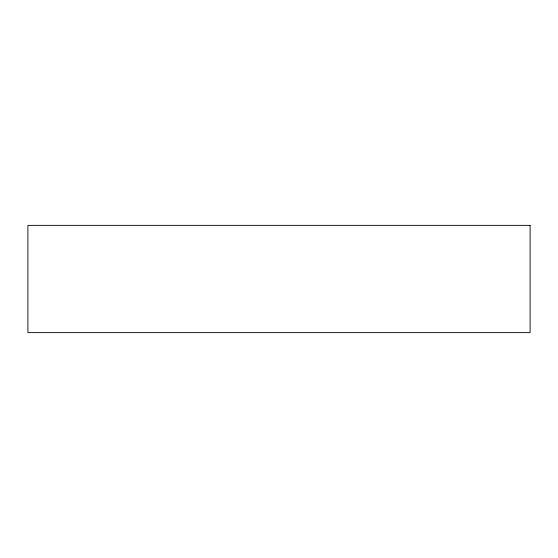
<?xml version="1.0" encoding="UTF-8"?>
<svg xmlns="http://www.w3.org/2000/svg" width="558" height="558" viewBox="0 0 558 558"><rect width="100%" height="100%" fill="white"/><g stroke="black" fill="none" stroke-linecap="round" stroke-linejoin="round"><path stroke-width="0.84" d="M530.1 225.362L27.9 225.362L27.9 332.638L530.1 332.638L530.1 225.362"/></g></svg>
